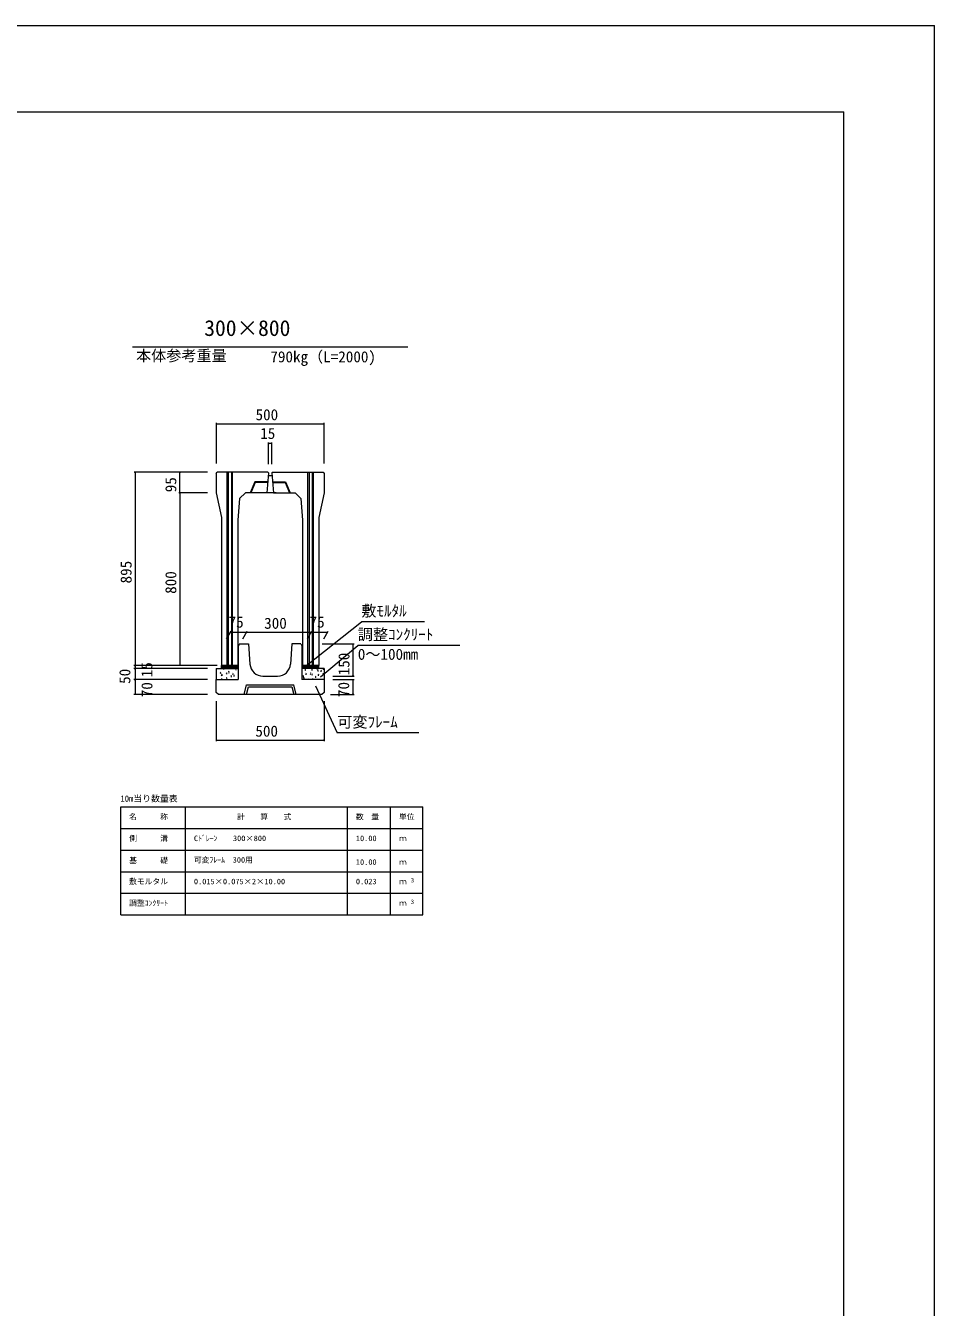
# Model space of a CAD drawing. Units: millimetres on the paper, scale 1:20. Extents: x -2 to 839, y 0 to 594.
# Drawn here: x 628.9 to 839.4, y 297.1 to 594.1 of the extents above; entities that cross this region are included whole.
import ezdxf
from ezdxf.enums import TextEntityAlignment as Align

# ---------------------------------------------------------------- set-up
doc = ezdxf.new("R2010")
doc.units = ezdxf.units.MM
for name, color, linetype, lineweight in [('0_2', 7, 'Continuous', 18), ('D-STR-DIM（寸法）', 7, 'Continuous', 18), ('D-STR-HTXT（旗揚げ）', 4, 'Continuous', 18), ('D-STR-STRn（構造物）', 5, 'Continuous', 18), ('D-STR-TXT（文字）', 7, 'Continuous', 18), ('D-STR（構造物外形線）', 1, 'Continuous', 18), ('D-TTL(外枠）', 2, 'Continuous', 18), ('DEFPOINTS_3', 8, 'Continuous', 18)]:
    doc.layers.add(name, color=color, linetype=linetype, lineweight=lineweight)
doc.styles.add('ＭＳ ゴシック', font='')
doc.styles.get('ＭＳ ゴシック').set_extended_font_data('MS Gothic')

msp = doc.modelspace()

# ---------------------------------------------------------------- linework, layer by layer
at = {"layer": '0_2'}
for p, q in [((673.071, 501.884), (673.221, 501.909)), ((673.221, 501.859), (673.071, 501.884)), ((697.921, 501.909), (698.071, 501.884)), ((698.071, 501.884), (697.921, 501.859)), ((685.184, 497.301), (685.334, 497.326)), ((685.334, 497.276), (685.184, 497.301)), ((685.808, 497.326), (685.958, 497.301)), ((685.958, 497.301), (685.808, 497.276)), ((654.237, 490.495), (654.262, 490.645)), ((654.262, 490.645), (654.287, 490.495)), ((664.597, 490.495), (664.622, 490.645)), ((664.622, 490.645), (664.647, 490.495)), ((664.622, 485.895), (664.597, 486.045)), ((664.597, 485.745), (664.622, 485.895)), ((664.647, 486.045), (664.622, 485.895)), ((664.622, 485.895), (664.647, 485.745)), ((676.326, 453.564), (676.476, 453.589)), ((676.476, 453.539), (676.326, 453.564)), ((679.914, 453.589), (680.064, 453.564)), ((680.064, 453.564), (679.914, 453.539)), ((680.064, 453.564), (680.214, 453.589)), ((680.214, 453.539), (680.064, 453.564)), ((694.926, 453.589), (695.076, 453.564)), ((695.076, 453.564), (694.926, 453.539)), ((695.076, 453.564), (695.226, 453.589)), ((695.226, 453.539), (695.076, 453.564)), ((698.676, 453.589), (698.826, 453.564)), ((698.826, 453.564), (698.676, 453.539)), ((704.695, 450.745), (704.72, 450.895)), ((704.72, 450.895), (704.745, 450.745)), ((654.224, 445.745), (654.249, 445.895)), ((654.262, 445.895), (654.237, 446.045)), ((654.249, 445.895), (654.274, 445.745)), ((654.287, 446.045), (654.262, 445.895)), ((664.622, 445.895), (664.597, 446.045)), ((664.647, 446.045), (664.622, 445.895)), ((654.249, 445.145), (654.224, 445.295)), ((654.224, 444.995), (654.249, 445.145)), ((654.249, 442.645), (654.224, 442.795)), ((654.224, 442.495), (654.249, 442.645)), ((654.274, 445.295), (654.249, 445.145)), ((654.249, 445.145), (654.274, 444.995)), ((654.274, 442.795), (654.249, 442.645)), ((654.249, 442.645), (654.274, 442.495)), ((704.72, 443.395), (704.695, 443.545)), ((704.695, 442.495), (704.72, 442.645)), ((704.745, 443.545), (704.72, 443.395)), ((704.72, 442.645), (704.745, 442.495)), ((654.249, 439.145), (654.224, 439.295)), ((654.274, 439.295), (654.249, 439.145)), ((704.72, 439.145), (704.695, 439.295)), ((704.745, 439.295), (704.72, 439.145)), ((673.033, 428.567), (673.183, 428.592)), ((673.183, 428.542), (673.033, 428.567)), ((697.883, 428.592), (698.033, 428.567)), ((698.033, 428.567), (697.883, 428.542))]:
    msp.add_line(p, q, dxfattribs=at)
at = {"layer": '0_2', "color": 9}
for p, q in [((673.071, 501.884), (673.091, 501.884)), ((698.071, 501.884), (698.051, 501.884)), ((685.184, 497.301), (685.204, 497.301)), ((685.958, 497.301), (685.938, 497.301)), ((654.262, 490.645), (654.262, 490.625)), ((664.622, 490.645), (664.622, 490.625)), ((664.622, 485.895), (664.622, 485.915)), ((664.622, 485.895), (664.622, 485.875)), ((676.326, 453.564), (676.346, 453.564)), ((680.064, 453.564), (680.044, 453.564)), ((680.064, 453.564), (680.084, 453.564)), ((695.076, 453.564), (695.056, 453.564)), ((695.076, 453.564), (695.096, 453.564)), ((698.826, 453.564), (698.806, 453.564)), ((704.72, 450.895), (704.72, 450.875)), ((654.249, 445.895), (654.249, 445.875)), ((654.262, 445.895), (654.262, 445.915)), ((664.622, 445.895), (664.622, 445.915)), ((654.249, 445.145), (654.249, 445.165)), ((654.249, 445.145), (654.249, 445.125)), ((654.249, 442.645), (654.249, 442.665)), ((654.249, 442.645), (654.249, 442.625)), ((704.72, 443.395), (704.72, 443.415)), ((704.72, 442.645), (704.72, 442.625)), ((654.249, 439.145), (654.249, 439.165)), ((704.72, 439.145), (704.72, 439.165)), ((673.033, 428.567), (673.053, 428.567)), ((698.033, 428.567), (698.013, 428.567))]:
    msp.add_line(p, q, dxfattribs=at)
at = {"layer": 'D-STR-DIM（寸法）'}
for p, q in [((673.071, 492.645), (673.071, 502.134)), ((698.071, 492.645), (698.071, 502.134)), ((673.091, 501.884), (698.051, 501.884)), ((685.184, 492.495), (685.184, 497.551)), ((685.938, 497.301), (685.204, 497.301)), ((685.958, 492.495), (685.958, 497.551)), ((671.058, 490.645), (654.012, 490.645)), ((654.262, 490.625), (654.262, 445.915)), ((671.058, 490.645), (664.372, 490.645)), ((664.622, 485.915), (664.622, 490.625)), ((671.058, 485.895), (664.372, 485.895)), ((671.058, 485.895), (664.372, 485.895)), ((664.622, 485.875), (664.622, 445.915)), ((675.45, 452.046), (676.471, 453.814)), ((676.346, 453.564), (680.044, 453.564)), ((679.187, 452.046), (680.208, 453.814)), ((679.187, 452.046), (680.208, 453.814)), ((680.084, 453.564), (695.056, 453.564)), ((694.2, 452.046), (695.221, 453.814)), ((694.2, 452.046), (695.221, 453.814)), ((695.096, 453.564), (698.806, 453.564)), ((697.95, 452.046), (698.971, 453.814)), ((697.545, 450.895), (704.97, 450.895)), ((704.72, 450.875), (704.72, 443.415)), ((673.299, 445.895), (653.999, 445.895)), ((672.295, 445.895), (654.012, 445.895)), ((654.249, 445.875), (654.249, 445.165)), ((672.295, 445.895), (664.372, 445.895)), ((671.033, 445.145), (653.999, 445.145)), ((671.033, 445.145), (653.999, 445.145)), ((671.033, 442.645), (653.999, 442.645)), ((671.033, 442.645), (653.999, 442.645)), ((654.249, 445.125), (654.249, 442.665)), ((654.249, 442.625), (654.249, 439.165)), ((700.033, 443.395), (704.97, 443.395)), ((700.033, 442.645), (704.97, 442.645)), ((704.72, 442.625), (704.72, 439.165)), ((671.033, 439.145), (653.999, 439.145)), ((673.033, 437.645), (673.033, 428.317)), ((698.033, 437.645), (698.033, 428.317)), ((699.533, 439.145), (704.97, 439.145)), ((673.053, 428.567), (698.013, 428.567))]:
    msp.add_line(p, q, dxfattribs=at)
at = {"layer": 'D-STR-HTXT（旗揚げ）'}
for p, q in [((653.641, 519.682), (717.424, 519.682)), ((693.622, 445.608), (706.658, 455.976)), ((721.319, 455.976), (706.658, 455.976)), ((697.194, 443.25), (705.839, 450.514)), ((729.438, 450.514), (705.839, 450.514)), ((696.002, 441.145), (701.086, 430.233)), ((719.949, 430.233), (701.086, 430.233)), ((650.918, 413.097), (720.918, 413.097)), ((650.918, 388.097), (650.918, 413.097)), ((665.918, 388.097), (665.918, 413.097)), ((703.418, 388.097), (703.418, 413.097)), ((713.418, 397.097), (713.418, 413.097)), ((713.418, 388.097), (713.418, 413.097)), ((720.918, 388.097), (720.918, 413.097)), ((650.918, 408.097), (720.918, 408.097)), ((650.918, 403.097), (720.918, 403.097)), ((650.918, 398.097), (720.918, 398.097)), ((650.918, 393.097), (720.918, 393.097)), ((650.918, 388.097), (720.918, 388.097))]:
    msp.add_line(p, q, dxfattribs=at)
at = {"layer": 'D-STR-STRn（構造物）'}
for p, q in [((674.295, 445.145), (674.295, 445.895)), ((674.295, 445.856), (674.334, 445.895)), ((674.295, 445.679), (674.511, 445.895)), ((674.295, 445.503), (674.688, 445.895)), ((674.295, 445.326), (674.864, 445.895)), ((674.295, 445.149), (675.041, 445.895)), ((674.468, 445.145), (675.218, 445.895)), ((674.645, 445.145), (675.395, 445.895)), ((674.822, 445.145), (675.572, 445.895)), ((674.998, 445.145), (675.748, 445.895)), ((675.175, 445.145), (675.925, 445.895)), ((675.352, 445.145), (676.102, 445.895)), ((675.529, 445.145), (676.279, 445.895)), ((675.705, 445.145), (676.455, 445.895)), ((675.882, 445.145), (676.632, 445.895)), ((676.059, 445.145), (676.809, 445.895)), ((676.236, 445.145), (676.986, 445.895)), ((676.413, 445.145), (677.163, 445.895)), ((676.589, 445.145), (677.339, 445.895)), ((676.766, 445.145), (677.516, 445.895)), ((676.943, 445.145), (677.693, 445.895)), ((677.12, 445.145), (677.87, 445.895)), ((677.296, 445.145), (678.046, 445.895)), ((677.473, 445.145), (678.158, 445.829)), ((677.65, 445.145), (678.158, 445.653)), ((692.908, 445.73), (693.072, 445.895)), ((692.908, 445.553), (693.249, 445.895)), ((692.908, 445.377), (693.426, 445.895)), ((692.908, 445.2), (693.603, 445.895)), ((693.03, 445.145), (693.78, 445.895)), ((693.206, 445.145), (693.956, 445.895)), ((693.383, 445.145), (694.133, 445.895)), ((693.56, 445.145), (694.31, 445.895)), ((693.737, 445.145), (694.487, 445.895)), ((693.913, 445.145), (694.663, 445.895)), ((694.09, 445.145), (694.84, 445.895)), ((694.267, 445.145), (695.017, 445.895)), ((694.444, 445.145), (695.194, 445.895)), ((694.621, 445.145), (695.371, 445.895)), ((694.797, 445.145), (695.547, 445.895)), ((694.974, 445.145), (695.724, 445.895)), ((695.151, 445.145), (695.901, 445.895)), ((695.328, 445.145), (696.078, 445.895)), ((695.504, 445.145), (696.254, 445.895)), ((695.681, 445.145), (696.431, 445.895)), ((695.858, 445.145), (696.608, 445.895)), ((696.035, 445.145), (696.77, 445.88)), ((696.212, 445.145), (696.77, 445.703)), ((696.388, 445.145), (696.77, 445.527)), ((696.77, 445.145), (696.77, 445.895)), ((673.033, 445.145), (678.158, 445.145)), ((673.033, 445.145), (673.033, 442.645)), ((673.041, 444.634), (673.181, 444.688)), ((673.041, 444.634), (673.141, 444.567)), ((673.101, 444.29), (673.142, 444.41)), ((674, 444.253), (674.097, 444.368)), ((674, 444.253), (674.12, 444.243)), ((674.081, 443.964), (674.058, 444.09)), ((674.235, 443.829), (674.375, 443.882)), ((674.235, 443.829), (674.335, 443.762)), ((674.278, 442.749), (674.374, 442.864)), ((674.278, 442.749), (674.397, 442.739)), ((674.295, 443.484), (674.336, 443.605)), ((674.299, 443.737), (674.455, 443.899)), ((674.299, 443.737), (674.477, 443.709)), ((674.434, 443.487), (674.412, 443.677)), ((674.782, 444.935), (674.822, 445.055)), ((675.429, 443.023), (675.569, 443.077)), ((675.429, 443.023), (675.528, 442.956)), ((675.435, 444.128), (675.531, 444.243)), ((675.435, 444.128), (675.554, 444.117)), ((675.489, 442.679), (675.529, 442.8)), ((675.516, 443.839), (675.492, 443.964)), ((675.73, 442.645), (675.809, 442.738)), ((675.915, 444.474), (676.055, 444.527)), ((675.916, 444.474), (676.015, 444.407)), ((675.976, 444.129), (676.016, 444.25)), ((676.433, 443.406), (676.589, 443.568)), ((676.433, 443.406), (676.611, 443.378)), ((676.569, 443.156), (676.547, 443.346)), ((676.869, 444.002), (676.966, 444.117)), ((676.869, 444.002), (676.989, 443.992)), ((676.95, 443.713), (676.927, 443.839)), ((677.109, 443.668), (677.249, 443.722)), ((677.109, 443.669), (677.209, 443.601)), ((677.169, 443.324), (677.21, 443.445)), ((677.596, 445.119), (677.664, 445.145)), ((677.596, 445.119), (677.695, 445.052)), ((677.656, 444.774), (677.697, 444.895)), ((677.827, 445.145), (678.158, 445.476)), ((678.004, 445.145), (678.158, 445.299)), ((678.107, 445.092), (678.097, 445.145)), ((698.033, 445.145), (692.908, 445.145)), ((693.114, 445.066), (693.105, 445.145)), ((693.161, 443.513), (693.301, 443.566)), ((693.161, 443.513), (693.261, 443.446)), ((693.221, 443.168), (693.262, 443.289)), ((693.244, 443.037), (693.4, 443.199)), ((693.244, 443.037), (693.422, 443.009)), ((693.38, 442.787), (693.358, 442.977)), ((693.648, 444.963), (693.788, 445.017)), ((693.648, 444.963), (693.747, 444.896)), ((693.708, 444.619), (693.748, 444.739)), ((693.806, 444.001), (693.902, 444.116)), ((693.806, 444.001), (693.926, 443.99)), ((693.887, 443.712), (693.864, 443.837)), ((694.355, 442.707), (694.495, 442.761)), ((694.355, 442.707), (694.448, 442.645)), ((694.841, 444.158), (694.981, 444.211)), ((694.842, 444.158), (694.941, 444.091)), ((694.902, 443.813), (694.942, 443.934)), ((695.044, 445.091), (695.034, 445.145)), ((695.113, 444.985), (695.267, 445.145)), ((695.113, 444.985), (695.291, 444.958)), ((695.249, 444.735), (695.227, 444.925)), ((695.241, 443.875), (695.337, 443.99)), ((695.241, 443.875), (695.36, 443.865)), ((695.321, 443.586), (695.298, 443.712)), ((695.379, 442.706), (695.534, 442.868)), ((695.379, 442.706), (695.556, 442.678)), ((695.492, 442.645), (695.492, 442.645)), ((696.035, 443.353), (696.175, 443.406)), ((696.035, 443.353), (696.135, 443.285)), ((696.095, 443.008), (696.136, 443.129)), ((696.478, 444.965), (696.455, 445.09)), ((696.522, 444.803), (696.662, 444.857)), ((696.522, 444.803), (696.621, 444.736)), ((696.565, 445.145), (696.77, 445.35)), ((696.582, 444.458), (696.623, 444.579)), ((696.675, 443.75), (696.771, 443.865)), ((696.675, 443.75), (696.795, 443.739)), ((696.756, 443.461), (696.733, 443.586)), ((696.742, 445.145), (696.77, 445.173)), ((697.248, 444.654), (697.404, 444.816)), ((697.248, 444.654), (697.426, 444.627)), ((697.383, 444.404), (697.361, 444.594)), ((697.716, 443.998), (697.856, 444.051)), ((697.716, 443.998), (697.815, 443.931)), ((697.776, 443.653), (697.816, 443.774)), ((697.832, 445.129), (697.846, 445.145)), ((697.832, 445.129), (697.952, 445.118)), ((697.913, 444.84), (697.89, 444.965)), ((698.033, 445.145), (698.033, 442.645))]:
    msp.add_line(p, q, dxfattribs=at)
at = {"layer": 'D-STR-TXT（文字）', "color": 5}
for p, q in [((678.045, 445.895), (678.158, 445.895)), ((693.045, 445.895), (692.908, 445.895))]:
    msp.add_line(p, q, dxfattribs=at)
at = {"layer": 'D-STR（構造物外形線）'}
for p, q in [((673.045, 490.395), (673.295, 490.645)), ((673.045, 490.395), (673.045, 485.895)), ((685.02, 490.645), (673.295, 490.645)), ((675.545, 445.895), (675.545, 490.645)), ((675.795, 490.645), (675.795, 445.895)), ((676.545, 490.645), (676.545, 445.895)), ((676.795, 445.895), (676.795, 490.645)), ((685.159, 490.495), (684.795, 485.895)), ((685.02, 490.645), (685.159, 490.495)), ((685.932, 490.495), (686.07, 490.645)), ((685.932, 490.495), (686.295, 485.895)), ((686.07, 490.645), (697.795, 490.645)), ((694.295, 445.895), (694.295, 490.645)), ((694.545, 490.645), (694.545, 445.895)), ((695.295, 490.645), (695.295, 445.895)), ((695.545, 445.895), (695.545, 490.645)), ((697.795, 490.645), (698.045, 490.395)), ((698.045, 490.395), (698.045, 485.895)), ((681.995, 488.395), (680.895, 485.895)), ((682.093, 488.245), (681.059, 485.895)), ((684.993, 488.395), (681.995, 488.395)), ((684.981, 488.245), (682.093, 488.245)), ((685.111, 489.895), (685.98, 489.895)), ((686.098, 488.395), (689.095, 488.395)), ((686.11, 488.245), (688.997, 488.245)), ((688.997, 488.245), (690.031, 485.895)), ((689.095, 488.395), (690.195, 485.895)), ((673.045, 485.895), (674.295, 480.181)), ((678.445, 484.545), (678.045, 479.545)), ((679.795, 485.895), (678.445, 484.545)), ((686.948, 485.895), (679.795, 485.895)), ((686.295, 485.895), (691.295, 485.895)), ((691.295, 485.895), (692.645, 484.545)), ((692.645, 484.545), (693.045, 479.545)), ((698.045, 485.895), (696.795, 480.181)), ((674.295, 480.181), (674.295, 445.895)), ((678.045, 479.545), (678.045, 445.895)), ((693.045, 479.545), (693.045, 445.895)), ((696.795, 480.181), (696.795, 445.895)), ((678.158, 450.395), (678.158, 442.645)), ((678.426, 450.895), (678.176, 450.395)), ((678.426, 450.895), (680.551, 450.895)), ((678.426, 450.895), (680.551, 450.895)), ((680.551, 450.895), (680.853, 446.203)), ((690.551, 450.895), (690.238, 446.195)), ((692.676, 450.895), (690.551, 450.895)), ((692.676, 450.895), (692.908, 450.433)), ((692.908, 450.433), (692.908, 442.645)), ((678.045, 445.895), (674.295, 445.895)), ((696.795, 445.895), (693.045, 445.895)), ((673.033, 439.645), (673.033, 442.645)), ((673.033, 442.645), (678.158, 442.645)), ((683.846, 443.395), (687.245, 443.395)), ((698.033, 442.645), (692.908, 442.645)), ((698.033, 442.645), (698.033, 439.645)), ((673.533, 439.145), (673.033, 439.645)), ((679.533, 439.145), (680.033, 441.395)), ((680.033, 441.395), (691.033, 441.395)), ((680.033, 439.145), (680.533, 440.895)), ((680.533, 440.895), (690.533, 440.895)), ((690.533, 440.895), (691.033, 439.145)), ((691.533, 439.145), (691.033, 441.395)), ((698.033, 439.645), (697.533, 439.145)), ((697.533, 439.145), (673.533, 439.145)), ((697.533, 439.145), (673.533, 439.145))]:
    msp.add_line(p, q, dxfattribs=at)
for centre, start, end in [((683.846, 446.395), 183.67103, 269.99614), ((687.245, 446.395), 269.99614, 356.18575)]:
    msp.add_arc(centre, 3, start, end, dxfattribs=at)
at = {"layer": 'D-TTL(外枠）'}
for p in [(23.367, 574.14), (818.367, 20.14)]:
    msp.add_line(p, (818.367, 574.14), dxfattribs=at)
at = {"layer": 'DEFPOINTS_3'}
for p in [(-1.633, 594.14), (839.367, 0.14)]:
    msp.add_line(p, (839.367, 594.14), dxfattribs=at)

# ---------------------------------------------------------------- texts
at = {"layer": 'D-STR-STRn（構造物）', "color": 7, "style": 'ＭＳ ゴシック'}
for s, p in [('500', (682.151, 501.934)), ('15', (683.229, 497.6)), ('75', (675.912, 453.889)), ('300', (684.15, 453.614)), ('75', (694.668, 453.889)), ('500', (682.113, 428.617))]:
    msp.add_text(s, height=2.566, dxfattribs=at).set_placement(p, align=Align.BOTTOM_LEFT)
for s, p in [('95', (664.572, 486.014)), ('895', (654.212, 464.894)), ('800', (664.572, 462.475)), ('150', (704.67, 443.601)), ('15', (659.017, 443.147)), ('50', (653.924, 441.612)), ('70', (659.039, 438.52)), ('70', (704.61, 438.568))]:
    msp.add_text(s, height=2.566, rotation=90, dxfattribs=at).set_placement(p, align=Align.BOTTOM_LEFT)
at = {"layer": 'D-STR-TXT（文字）', "style": 'ＭＳ ゴシック'}
for s, height, p in [('300×800', 3.666, (670.267, 521.131)), ('本体参考重量', 2.566, (654.472, 515.615)), ('790kg（L=2000)', 2.566, (685.591, 515.352)), ('敷ﾓﾙﾀﾙ', 2.566, (706.658, 456.476)), ('調整ｺﾝｸﾘｰﾄ', 2.566, (705.839, 451.014)), ('0～100mm', 2.566, (705.839, 446.422)), ('可変ﾌﾚｰﾑ', 2.566, (701.086, 430.733)), ('10m当り数量表', 1.466, (650.863, 413.859)), ('名\u3000\u3000\u3000称', 1.283, (652.879, 409.798)), ('計\u3000\u3000算\u3000\u3000式', 1.283, (677.883, 409.798)), ('数\u3000量', 1.283, (705.379, 409.798)), ('単位', 1.283, (715.379, 409.798)), ('側\u3000\u3000\u3000溝', 1.283, (652.879, 404.798)), ('Cﾄﾞﾚｰﾝ\u3000\u3000300×800', 1.283, (667.879, 404.798)), ('10.00', 1.283, (705.393, 404.798)), ('ｍ', 1.283, (715.379, 404.798)), ('基\u3000\u3000\u3000礎', 1.283, (652.879, 399.666)), ('可変ﾌﾚｰﾑ\u3000300用', 1.283, (667.879, 399.798)), ('10.00', 1.283, (705.393, 399.298)), ('ｍ', 1.283, (715.379, 399.298)), ('敷モルタル', 1.283, (652.879, 394.798)), ('0.015×0.075×2×10.00', 1.283, (667.879, 394.798)), ('0.023', 1.283, (705.393, 394.798)), ('ｍ', 1.283, (715.379, 394.798)), ('3', 1.026, (718.08, 395.301)), ('調整ｺﾝｸﾘｰﾄ', 1.283, (652.879, 389.798)), ('ｍ', 1.283, (715.379, 389.798)), ('3', 1.026, (718.08, 390.301))]:
    msp.add_text(s, height=height, dxfattribs=at).set_placement(p, align=Align.BOTTOM_LEFT)

doc.saveas('drawing.dxf')
